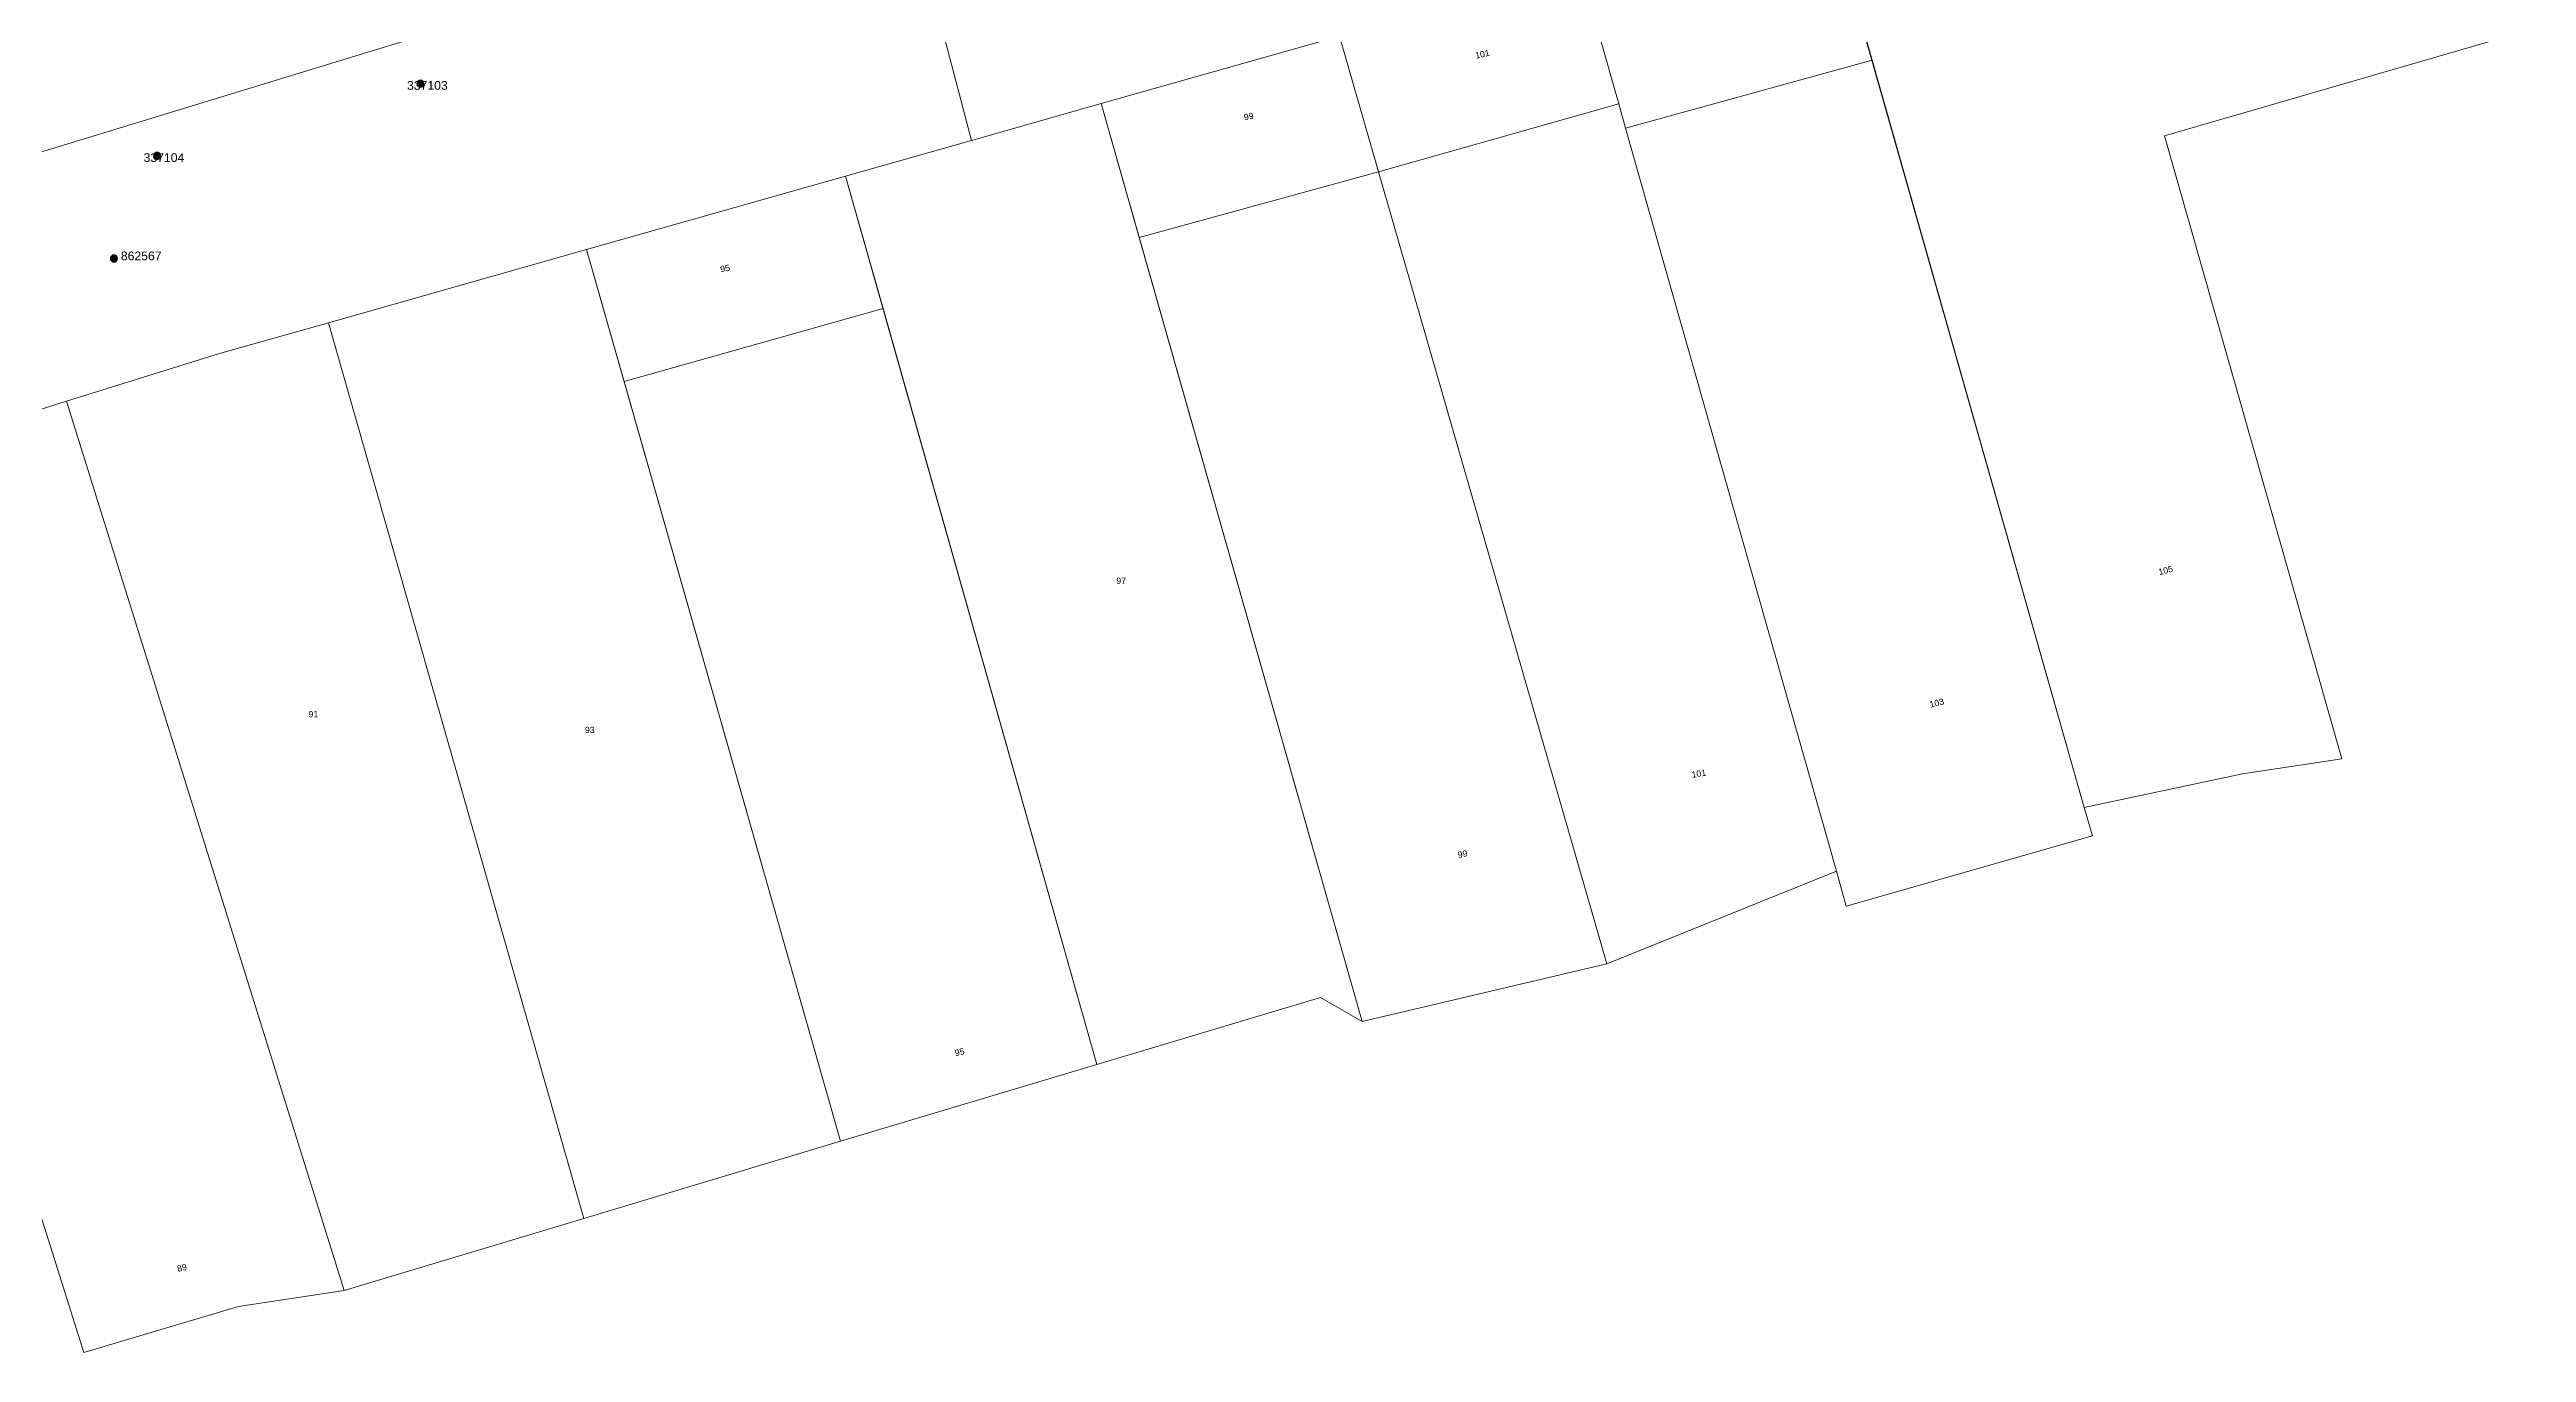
# Model space of a CAD drawing. Header units: metres. Extents: x 305887 to 307188, y 6269913 to 6270847.
# Drawn here: x 306325 to 307034, y 6269913 to 6270285 of the extents above; entities that cross this region are included whole.
import ezdxf
from ezdxf.enums import TextEntityAlignment as Align

# ---------------------------------------------------------------- set-up
doc = ezdxf.new("R2010")
doc.units = ezdxf.units.M
doc.layers.get('0').update_dxf_attribs({"color": 6})
doc.layers.add('Cadastre Land Parcels_SP_EXT', color=9, linetype='Continuous', lineweight=5)
doc.layers.add('SupportsOH_SP_TR_HV_LV_SL_EXT', color=7, linetype='Continuous')
doc.styles.add('POLE_LABEL', font='arial.ttf')
doc.styles.get("Standard").update_dxf_attribs({"font": 'arial.ttf'})

# ---------------------------------------------------------------- blocks, each defined once
blk = doc.blocks.new('POLE_EXT')
blk.add_hatch(color=256).paths.add_polyline_path([(-1, 0, 1), (1, 0, 1)])
blk.add_lwpolyline([(-1, 0, 1), (1, 0, 1)], format="xyb", close=True)
for tag, height, flags, p in [('pNumber', 2.5, 8, (-17.84, 2.07)), ('OWNED_BY', 0.2, 9, (1.35, -0.4)), ('SPECIAL_USE', 0.2, 9, (1.35, -0.8)), ('STATE', 0.2, 9, (1.35, -1)), ('cLV', 0.2, 9, (1.35, -1.4)), ('hDepth', 0.2, 9, (1.35, -1.6)), ('hDia', 0.2, 9, (1.35, -1.8)), ('cHV', 0.2, 9, (1.35, -2)), ('cLinedev', 0.2, 9, (1.35, -3.4)), ('pExisting', 0.2, 9, (1.35, -3.8)), ('pFooting', 0.2, 9, (1.35, -4.4)), ('pNew', 0.2, 9, (1.35, -4.6)), ('pRelocate', 0.2, 9, (1.35, -5)), ('pRemove', 0.2, 9, (1.35, -5.2)), ('pReplace', 0.2, 9, (1.35, -5.4)), ('pStay', 0.2, 9, (1.35, -5.6)), ('pType', 0.2, 9, (1.35, -5.8)), ('cspan', 0.2, 9, (1.35, -6)), ('STREETNAME', 0.2, 9, (1.35, -6.2)), ('SUBURB', 0.2, 9, (1.35, -6.4)), ('OPERATED_BY', 0.2, 9, (1.36, -7.01)), ('PARENT', 0.2, 9, (1.35, -0.6)), ('USAGE', 0.2, 9, (1.35, -1.2)), ('LBRACKET', 0.2, 9, (1.35, -2.2)), ('LExisting', 0.2, 9, (1.35, -2.4)), ('LANTNUMBER', 0.2, 9, (1.35, -2.6)), ('LOther', 0.2, 9, (1.35, -2.8)), ('LRemove', 0.2, 9, (1.35, -3)), ('LEGEND', 0.2, 9, (1.35, -3.2)), ('LOCATION', 0.2, 9, (1.35, -3.6)), ('PFNUMBER', 0.2, 9, (1.35, -4)), ('NEWPFNUMBER', 0.2, 9, (1.35, -4.2)), ('NOTES', 0.2, 9, (1.35, -6.6)), ('MAINTAINED_BY', 0.2, 9, (1.36, -6.81))]:
    blk.add_attdef(tag, text='', height=height, dxfattribs=dict(flags=flags)).set_placement(p, align=Align.MIDDLE_LEFT)
at = {"style": 'POLE_LABEL'}
for tag, height, flags, p in [('STRUCTURE_PLANT_NUMBER', 0.2, 9, (1.35, 0.03)), ('ASSET_NUM', 2.5, 8, (2, 2)), ('STREET_CODE', 0.2, 9, (1.35, -0.2))]:
    blk.add_attdef(tag, text='', height=height, dxfattribs=dict(at, flags=flags)).set_placement(p, align=Align.MIDDLE_LEFT)
at = {"flags": 1}
blk.add_attdef('Z', (1.35, -7.33), '', height=0.2, dxfattribs=at)

msp = doc.modelspace()

# ---------------------------------------------------------------- linework, layer by layer
at = {"layer": 'Cadastre Land Parcels_SP_EXT', "linetype": 'Continuous'}
for points in [[(306910.24, 6270422.09), (306886.86, 6270453.22), (306568.99, 6270360.97), (306567.29, 6270345.5), (306567.51, 6270344.29), (306567.64, 6270343.07), (306567.66, 6270341.83), (306567.58, 6270340.59), (306588.97, 6270259.28), (306626.07, 6270269.81), (306694.22, 6270289.14), (306763.06, 6270308.68), (306833.38, 6270328.63), (306954.61, 6270363), (306910.24, 6270422.09)], [(306952.52, 6270078.11), (306980.91, 6270082.42), (306930.21, 6270260.56), (307033.77, 6270290.61), (307010.06, 6270378.42), (306954.61, 6270363), (306833.38, 6270328.63), (306907.29, 6270068.52), (306952.52, 6270078.11)], [(306846.56, 6270282.25), (306833.38, 6270328.63), (306763.06, 6270308.68), (306774.09, 6270269.8), (306776.07, 6270262.83), (306846.56, 6270282.25)], [(306774.09, 6270269.8), (306763.06, 6270308.68), (306694.22, 6270289.14), (306705.41, 6270250.3), (306774.09, 6270269.8)], [(306705.41, 6270250.3), (306694.22, 6270289.14), (306626.07, 6270269.81), (306636.95, 6270231.55), (306705.41, 6270250.3)], [(306909.6, 6270060.4), (306907.29, 6270068.52), (306846.56, 6270282.25), (306776.07, 6270262.83), (306836.35, 6270050.27), (306839.18, 6270040.29), (306909.6, 6270060.4)], [(306700.71, 6270007.28), (306626.07, 6270269.81), (306588.97, 6270259.28), (306552.94, 6270249.09), (306624.82, 6269995), (306688.75, 6270014.15), (306700.71, 6270007.28)], [(306836.35, 6270050.27), (306776.07, 6270262.83), (306774.09, 6270269.8), (306705.41, 6270250.3), (306770.71, 6270023.76), (306836.35, 6270050.27)], [(306563.65, 6270211.23), (306552.94, 6270249.09), (306478.83, 6270228.06), (306489.59, 6270190.3), (306563.65, 6270211.23)], [(306770.71, 6270023.76), (306705.41, 6270250.3), (306636.95, 6270231.55), (306700.71, 6270007.28), (306770.71, 6270023.76)], [(306551.49, 6269972.99), (306478.83, 6270228.06), (306405.01, 6270207.12), (306478.02, 6269950.92), (306551.49, 6269972.99)], [(306478.02, 6269950.92), (306405.01, 6270207.12), (306373.78, 6270198.31), (306330.03, 6270184.66), (306409.48, 6269930.32), (306478.02, 6269950.92)], [(306624.82, 6269995), (306563.65, 6270211.23), (306489.59, 6270190.3), (306551.49, 6269972.99), (306624.82, 6269995)], [(306379.24, 6269925.77), (306409.48, 6269930.32), (306330.03, 6270184.66), (306320.09, 6270181.56), (306256.56, 6270161.73), (306334.97, 6269912.59), (306379.24, 6269925.77)]]:
    msp.add_lwpolyline(points, close=True, dxfattribs=at)
for points in [[(306320.09, 6270181.56), (306330.03, 6270184.66), (306373.78, 6270198.31), (306405.01, 6270207.12), (306478.83, 6270228.06), (306552.94, 6270249.09), (306588.97, 6270259.28), (306588.97, 6270259.28), (306567.58, 6270340.59)], [(306555.44, 6270327.14), (306280.99, 6270243.25)], [(306280.99, 6270243.25), (306555.44, 6270327.14)]]:
    msp.add_lwpolyline(points, dxfattribs=at)

# ---------------------------------------------------------------- block references
at = {"layer": 'SupportsOH_SP_TR_HV_LV_SL_EXT'}
ref = msp.add_blockref('POLE_EXT', (306431.29, 6270275.53), dxfattribs=at)
ref.add_attrib('ASSET_NUM', '337103', dxfattribs={"layer": '0', "height": 2.5, "style": 'POLE_LABEL'}).set_placement((306433.29, 6270276.28), align=Align.TOP_CENTER)
ref = msp.add_blockref('POLE_EXT', (306355.93, 6270254.87), dxfattribs=at)
ref.add_attrib('ASSET_NUM', '337104', dxfattribs={"layer": '0', "height": 2.5, "style": 'POLE_LABEL'}).set_placement((306357.93, 6270255.62), align=Align.TOP_CENTER)
ref = msp.add_blockref('POLE_EXT', (306343.6, 6270225.51), dxfattribs=at)
ref.add_attrib('ASSET_NUM', '862567', dxfattribs={"layer": '0', "height": 2.5, "style": 'POLE_LABEL'}).set_placement((306345.6, 6270226.26), align=Align.MIDDLE_LEFT)

# ---------------------------------------------------------------- texts
at = {"layer": 'Cadastre Land Parcels_SP_EXT'}
for s, rotation, p in [('101', 13.07696, (306733.26, 6270282.64)), ('99', 12.00229, (306667.07, 6270264.99)), ('95', 10.57927, (306517.23, 6270221.54)), ('105', 14.4136, (306928.75, 6270134.91)), ('103', 13.98294, (306863.26, 6270097.01)), ('101', 8.77941, (306795.08, 6270076.95)), ('99', 11.91515, (306728.24, 6270053.99)), ('95', 13.09662, (306584.37, 6269997.31)), ('89', 13.47576, (306361.94, 6269935.62))]:
    msp.add_text(s, height=1.8, rotation=rotation, dxfattribs=at).set_placement(p)
for s, p in [('97', (306630.37, 6270132.44)), ('91', (306399.26, 6270094.26)), ('93', (306478.34, 6270089.77))]:
    msp.add_text(s, height=1.8, dxfattribs=at).set_placement(p)

doc.saveas('drawing.dxf')
